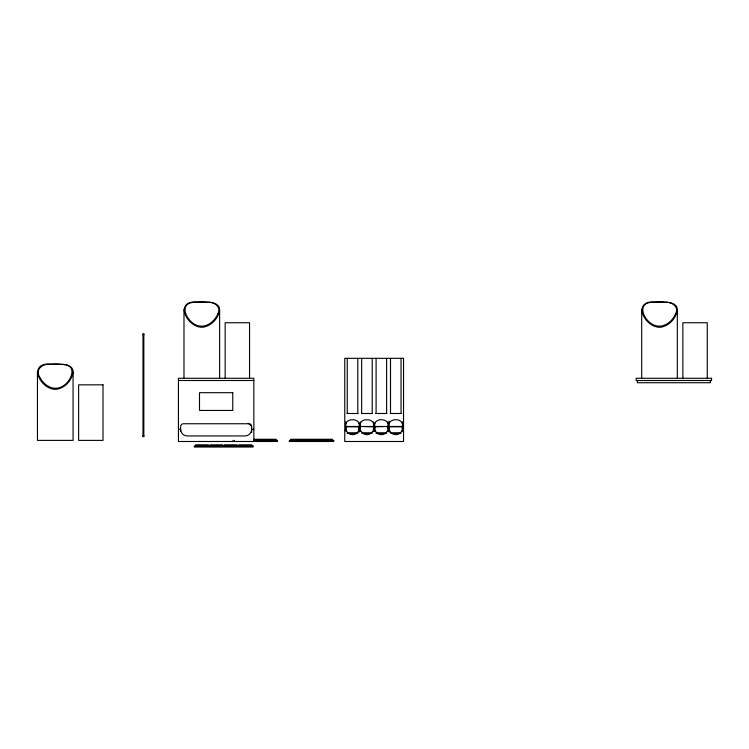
<?xml version="1.0" encoding="UTF-8"?>
<svg xmlns="http://www.w3.org/2000/svg" width="749" height="749" viewBox="0 0 749 749"><rect width="100%" height="100%" fill="white"/><g stroke="black" fill="none" stroke-linecap="round" stroke-linejoin="round"><path stroke-width="1.12" d="M360.288 431.499C358.359 425.601 360.278 419.318 366.944 419.805C373.601 419.318 375.521 425.601 373.592 431.499M388.01 428.512L388.01 427.67M389.115 423.747C390.519 418.345 400.977 418.335 402.428 423.719M345.869 423.7C347.349 418.354 357.694 418.354 359.183 423.7M374.706 423.7C376.185 418.354 386.531 418.354 388.01 423.7M73.074 372.01C71.998 380.202 65.154 387.673 57.008 389.218A11.385 9.999 0 0 1 53.656 389.237C38.911 387.186 27.966 361.898 51.306 364.145A17.573 3.258 0 0 1 60.154 364.192A17.63 3.848 0 0 1 63.281 364.454C67.541 364.697 73.533 366.748 73.074 372.01L73.074 440.384L37.45 440.384L37.45 371.354M219.616 309.917C218.53 318.11 211.686 325.572 203.55 327.126A11.385 9.999 0 0 1 200.198 327.144C185.509 325.113 174.433 299.806 197.839 302.044A17.573 3.258 0 0 1 206.687 302.09A17.63 3.848 0 0 1 209.814 302.362C214.083 302.605 220.066 304.646 219.616 309.917L219.616 378.282M677.321 309.917C676.235 318.11 669.391 325.572 661.255 327.126A11.385 9.999 0 0 1 657.903 327.144C643.204 325.141 632.184 299.787 655.553 302.044A17.573 3.258 0 0 1 664.4 302.09A17.63 3.848 0 0 1 667.528 302.362C671.787 302.605 677.779 304.646 677.321 309.917L677.321 378.282M217.847 313.925C221.901 306.978 213.989 301.482 207.501 302.334A16.815 3.67 0 0 0 195.966 302.343C175.697 301.51 187.671 325.375 200.264 326.068A11.169 9.69 0 0 0 203.466 326.058C210.01 325.029 215.235 319.823 217.847 313.943M675.561 313.925C679.615 306.978 671.703 301.482 665.215 302.334A16.815 3.67 0 0 0 653.68 302.343C633.448 301.501 645.366 325.394 657.978 326.068A11.169 9.69 0 0 0 661.18 326.058C667.715 325.029 672.948 319.823 675.551 313.943M359.052 432.229L359.183 426.481L345.869 426.481L346.01 431.143M373.47 431.143L373.592 421.856M402.288 431.143L402.428 426.481L389.115 426.481L389.274 432.229M142.993 334.363L143.827 334.363M142.993 334.747L143.827 334.747M178.44 380.501L253.845 380.501M346.984 413.495L358.069 413.495M361.392 413.495L372.487 413.495M375.811 413.495L386.905 413.495M390.229 413.495L401.314 413.495M360.288 421.856L360.288 426.481L373.592 426.481M346.01 426.78L359.052 426.78L359.136 431.124M360.288 426.481L373.47 426.78M374.856 426.78L388.01 426.481L374.706 426.481L374.856 431.143M389.274 426.78L402.288 426.78M178.44 429.289L179.554 429.289A1.208 1.208 0 0 1 180.734 430.263L180.883 431.012A6.657 6.657 0 0 0 187.316 435.946L244.97 435.946A6.657 6.657 0 0 0 251.57 430.16A1.217 1.217 0 0 1 252.731 429.289L253.845 429.289M344.765 430.403L345.523 430.403A1.152 1.152 0 0 1 346.553 431.031M403.533 430.403L402.784 430.403A1.142 1.142 0 0 0 401.764 431.021L401.633 431.293A6.657 6.657 0 0 1 389.78 430.928L387.973 430.403L387.392 430.928A6.657 6.657 0 0 1 375.352 430.928L374.762 430.403L372.965 430.928A6.657 6.657 0 0 1 360.924 430.928L359.117 430.403L358.537 430.928A6.657 6.657 0 0 1 346.684 431.293L346.497 430.928M347.096 433.006L357.966 433.006M361.524 433.006L372.384 433.006M375.942 433.006L386.793 433.006M390.351 433.006L401.202 433.006M348.182 433.325L356.88 433.325M362.61 433.325L371.298 433.325M377.028 433.325L385.707 433.325M391.437 433.325L400.116 433.325M142.993 435.712L143.827 435.712M142.993 436.087L143.827 436.087M254.089 439.27L276.1 439.27L276.1 441.489M254.08 440.384L277.43 440.384L277.43 441.489L178.44 441.489L178.44 378.282L253.845 378.282L253.845 441.489M39.66 377.019C42.45 382.467 47.477 387.28 53.731 388.169A11.169 9.69 0 0 0 56.933 388.151C69.629 387.336 81.192 363.405 60.969 364.426A16.815 3.67 0 0 0 49.434 364.435C42.281 363.415 34.875 370.062 39.66 377.009M359.052 426.78L359.089 431.227M710.333 380.501L710.333 382.72L637.371 382.72L637.371 380.501M707.262 378.282L707.262 322.744L682.863 322.744L682.863 378.282M641.696 309.253L641.696 378.282M402.428 421.856L402.428 431.499M401.043 358.331L401.043 413.495M390.501 358.331L390.501 413.495M389.115 421.359L389.115 431.555M388.01 421.856L387.879 431.143M386.624 358.331L386.624 413.495M376.092 358.331L376.092 413.495M374.706 423.007L374.706 431.555M372.206 358.331L372.206 413.495M361.673 358.331L361.673 413.495M360.438 426.78L360.438 431.143M359.183 423.007L359.183 431.564M357.797 358.331L357.797 413.495M347.255 358.331L347.255 413.495M345.869 421.856L345.869 430.656M332.387 441.489L332.387 439.27L290.696 439.27L290.696 441.489M251.645 445.927L251.645 444.812L238.894 444.812L238.894 445.927M180.659 431.143L180.659 426.518A2.771 2.771 0 0 1 183.43 423.747L248.855 423.747A2.771 2.771 0 0 1 251.627 426.518L251.627 432.295M249.548 378.282L249.548 322.744L225.159 322.744L225.159 378.282M237.236 445.927L237.236 444.812L224.485 444.812L224.485 445.927M234.409 440.384L234.409 441.489M233.07 440.384L233.07 441.489M222.818 445.927L222.818 444.812L210.066 444.812L210.066 445.927M208.4 445.927L208.4 444.812L195.648 444.812L195.648 445.927M183.982 309.253L183.982 378.282M143.827 333.708L143.827 436.751M142.993 333.708L142.993 436.751M248.237 423.335A11.928 11.928 0 0 1 251.627 426.518M403.533 358.331L344.765 358.331L344.765 441.489L403.533 441.489L403.533 358.331M711.55 378.282L636.154 378.282L636.154 380.501L711.55 380.501L711.55 378.282M103.016 384.836L78.626 384.836L78.626 440.384L103.016 440.384L103.016 384.836M232.77 392.701L199.506 392.701L199.506 410.443L232.77 410.443L232.77 392.701M333.717 440.384L289.367 440.384L289.367 441.489L333.717 441.489L333.717 440.384M253.031 445.927L194.263 445.927L194.263 447.031L253.031 447.031L253.031 445.927"/></g></svg>
